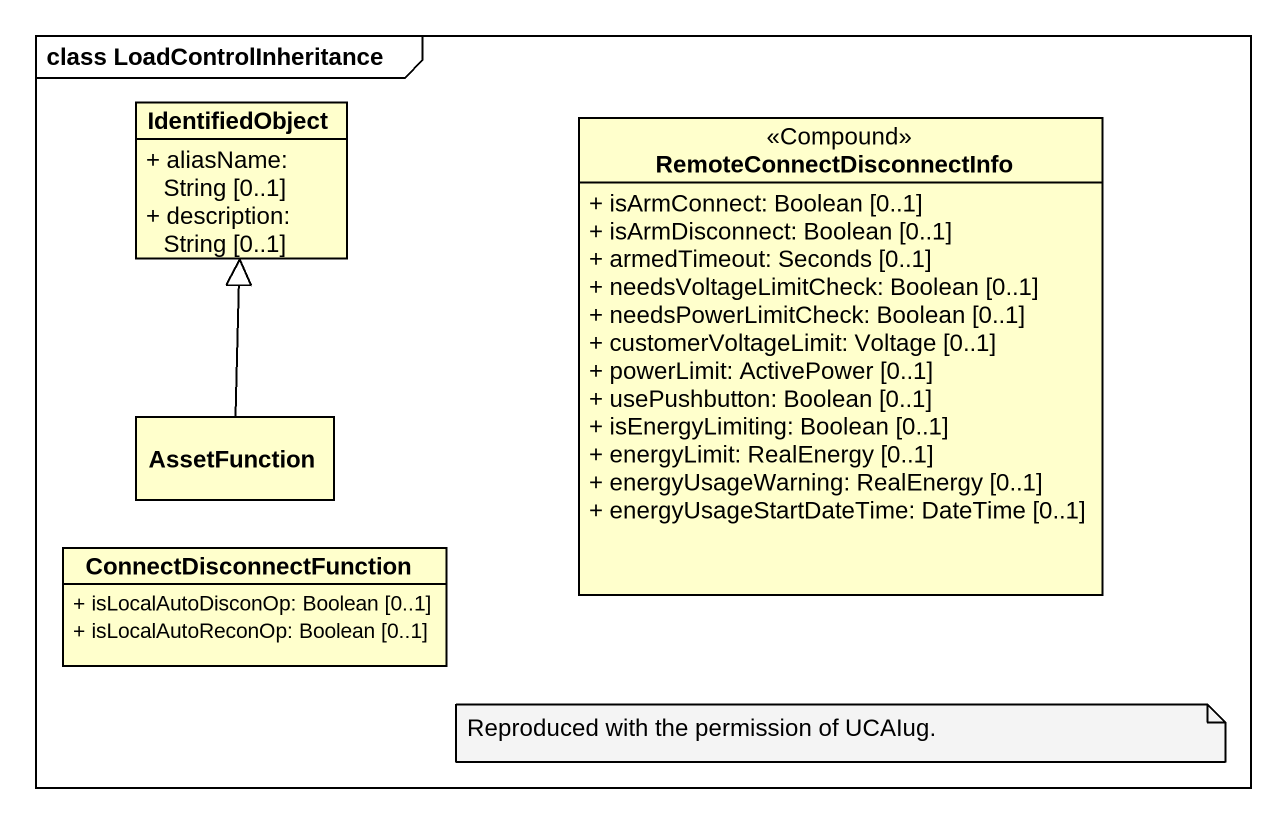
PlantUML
@startuml
mainframe class LoadControlInheritance
hide circle
hide empty members
skinparam classAttributeIconSize 0
class IdentifiedObject {
  + aliasName: String [0..1]
  + description: String [0..1]
}
class RemoteConnectDisconnectInfo <<Compound>> {
  + isArmConnect: Boolean [0..1]
  + isArmDisconnect: Boolean [0..1]
  + armedTimeout: Seconds [0..1]
  + needsVoltageLimitCheck: Boolean [0..1]
  + needsPowerLimitCheck: Boolean [0..1]
  + customerVoltageLimit: Voltage [0..1]
  + powerLimit: ActivePower [0..1]
  + usePushbutton: Boolean [0..1]
  + isEnergyLimiting: Boolean [0..1]
  + energyLimit: RealEnergy [0..1]
  + energyUsageWarning: RealEnergy [0..1]
  + energyUsageStartDateTime: DateTime [0..1]
}
class AssetFunction
class ConnectDisconnectFunction {
  + isLocalAutoDisconOp: Boolean [0..1]
  + isLocalAutoReconOp: Boolean [0..1]
}
AssetFunction -up-|> IdentifiedObject
note as N1
  Reproduced with the permission of UCAIug.
end note
@enduml
